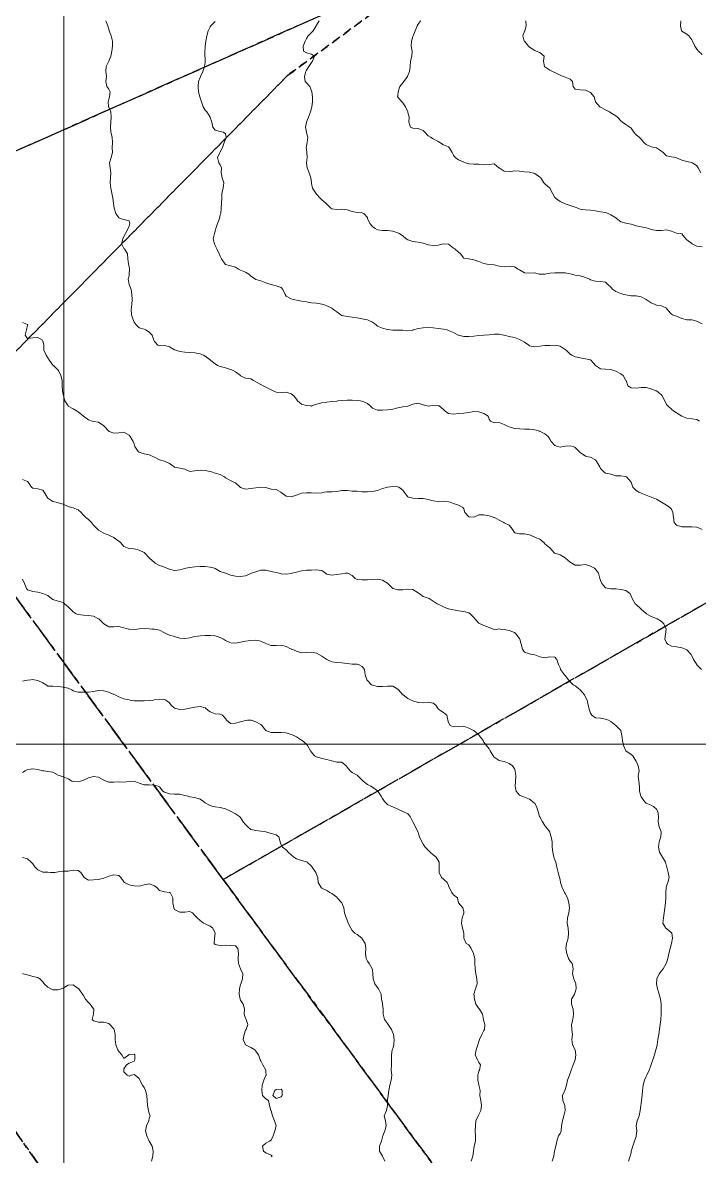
# Model space of a CAD drawing. Header units: centimetres. Extents: x 0 to 642158, y -847 to 649707.
# Drawn here: x 616862.8 to 616929.5, y 620346.7 to 620458.6 of the extents above; entities that cross this region are included whole.
import ezdxf

# ---------------------------------------------------------------- set-up
doc = ezdxf.new("R2010")
doc.units = ezdxf.units.CM
doc.header["$MEASUREMENT"] = 0
doc.linetypes.add('CENTERX2', pattern=[4, 2.5, -0.5, 0.5, -0.5])
doc.linetypes.add('JIS_02_0.7', pattern=[1.35, 0.75, -0.6])
for name, color, linetype, lineweight in [('MEV_grille', 254, 'Continuous', 9), ('WAL_parcellaire agricole', 7, 'JIS_02_0.7', 25), ('WAL_topographie 0.5', 253, 'Continuous', 20)]:
    doc.layers.add(name, color=color, linetype=linetype, lineweight=lineweight)
doc.layers.add('SPW_parcellaire cadastral', color=7, linetype='CENTERX2', lineweight=25, true_color=0xff0542)

# ---------------------------------------------------------------- blocks, each defined once
blk = doc.blocks.new('*U114')
at = {"layer": 'MEV_grille', "transparency": 33554687}
blk.add_lwpolyline([(-1338.46, 0), (1338.46, 0)], dxfattribs=at)
blk = doc.blocks.new('*U115')
at = {"layer": 'MEV_grille', "color": 0, "linetype": 'ByBlock', "lineweight": -2, "transparency": 16777216}
blk.add_blockref('*U114', (0, -2000), dxfattribs=at)
blk = doc.blocks.new('*U112')
at = {"layer": 'MEV_grille', "transparency": 33554687}
blk.add_lwpolyline([(0, 1825.48), (0, -1825.48)], dxfattribs=at)
blk = doc.blocks.new('*U113')
at = {"layer": 'MEV_grille', "color": 0, "linetype": 'ByBlock', "lineweight": -2, "transparency": 16777216}
blk.add_blockref('*U112', (1500, 0), dxfattribs=at)

msp = doc.modelspace()

# ---------------------------------------------------------------- linework, layer by layer
at = {"layer": 'SPW_parcellaire cadastral'}
for points in [[(616773.72, 620512.28), (616777.51, 620514.66), (616839.8, 620553.41), (616903.74, 620464.41), (616837.72, 620435.07), (616829.38, 620431.37), (616784.98, 620495.89), (616773.72, 620512.28)], [(616972.66, 620425.67), (616882.53, 620374.04), (616837.72, 620435.07), (616903.74, 620464.41), (616930.97, 620476.62), (616972.66, 620425.67)], [(616880.97, 620322.26), (616810.74, 620422.24), (616829.38, 620431.37), (616837.72, 620435.07), (616882.53, 620374.04), (616928, 620312.33), (616908.79, 620297.29), (616901.93, 620292.5), (616896.22, 620300.61), (616889.06, 620310.77), (616884.8, 620316.83), (616880.97, 620322.26)], [(616972.66, 620425.67), (617010.89, 620377.33), (616997.57, 620366.87), (616981.73, 620354.45), (616964.52, 620340.94), (616934.25, 620317.22), (616928, 620312.33), (616882.53, 620374.04), (616972.66, 620425.67)], [(616764.44, 620409.46), (616810.74, 620422.24), (616880.97, 620322.26), (616751.31, 620239.97), (616733.19, 620281.26), (616720.28, 620308.47), (616683.17, 620386.89), (616764.44, 620409.46)]]:
    msp.add_lwpolyline(points, dxfattribs=at)
at = {"layer": 'WAL_parcellaire agricole'}
for points in [[(616742.66, 620562.61), (616805.41, 620601.25), (616844.41, 620546.63), (616853.29, 620535.38), (616904.92, 620465.13), (616888.92, 620453.38), (616854.76, 620418.71), (616845.3, 620409.25), (616831.3, 620429.88), (616825.7, 620436.45), (616812.92, 620455.25), (616810.3, 620459.62), (616795.67, 620482.87), (616790.42, 620491.62), (616761.67, 620534.12), (616742.66, 620562.61)], [(616765.93, 620403.2), (616806.76, 620423.04), (616825.7, 620436.45), (616845.1, 620403.21), (616854.76, 620418.71), (616888.92, 620453.38), (616904.92, 620465.13)]]:
    msp.add_lwpolyline(points, dxfattribs=at)
at = {"layer": 'WAL_topographie 0.5'}
for points in [[(616870.97, 620458.75), (616871.16, 620458.25), (616871.25, 620457.92), (616871.28, 620457.75), (616871.49, 620457.25), (616871.61, 620456.75), (616871.63, 620456.25), (616871.57, 620455.75), (616871.45, 620455.25), (616871.25, 620454.75), (616871.25, 620454.75), (616871.01, 620454.25), (616870.97, 620453.75), (616871.02, 620453.25), (616870.96, 620452.75), (616871.06, 620452.25), (616871.25, 620452), (616871.38, 620451.75), (616871.34, 620451.25), (616871.25, 620451), (616871.2, 620450.75), (616871.24, 620450.25), (616871.25, 620450.22), (616871.46, 620449.75), (616871.49, 620449.25), (616871.46, 620448.75), (616871.41, 620448.25), (616871.46, 620447.75), (616871.6, 620447.25), (616871.61, 620446.75), (616871.6, 620446.25), (616871.62, 620445.75), (616871.5, 620445.25), (616871.34, 620444.75), (616871.38, 620444.25), (616871.46, 620443.75), (616871.42, 620443.25), (616871.39, 620442.75), (616871.45, 620442.25), (616871.54, 620441.75), (616871.65, 620441.25), (616871.71, 620440.75), (616871.75, 620440.5), (616871.8, 620440.25), (616871.95, 620439.75), (616872.25, 620439.3), (616872.37, 620439.25), (616872.75, 620439.13), (616873.25, 620439.03), (616873.33, 620438.75), (616873.25, 620438.49), (616873.18, 620438.25), (616872.9, 620437.75), (616872.75, 620437.46), (616872.65, 620437.25), (616872.51, 620436.75), (616872.75, 620436.29), (616872.81, 620436.25), (616873.11, 620435.75), (616873.13, 620435.25), (616873.19, 620434.75), (616873.25, 620434.5), (616873.3, 620434.25), (616873.28, 620433.75), (616873.25, 620433.6), (616873.18, 620433.25), (616873.25, 620432.75), (616873.25, 620432.75), (616873.45, 620432.25), (616873.54, 620431.75), (616873.55, 620431.25), (616873.52, 620430.75), (616873.47, 620430.25), (616873.49, 620429.75), (616873.65, 620429.25), (616873.75, 620429.03), (616873.94, 620428.75), (616874.25, 620428.46), (616874.75, 620428.32), (616874.9, 620428.25), (616875.25, 620428.04), (616875.52, 620427.75), (616875.71, 620427.25), (616875.75, 620427.12), (616876.1, 620426.75), (616876.25, 620426.7), (616876.75, 620426.73), (616877.25, 620426.59), (616877.75, 620426.29), (616877.85, 620426.25), (616878.25, 620426.14), (616878.75, 620426.06), (616879.25, 620426.04), (616879.75, 620425.99), (616880.25, 620425.88), (616880.58, 620425.75), (616880.75, 620425.66), (616881.25, 620425.32), (616881.33, 620425.25), (616881.75, 620424.91), (616881.98, 620424.75), (616882.25, 620424.64), (616882.75, 620424.5), (616883.25, 620424.36), (616883.52, 620424.25), (616883.75, 620424.11), (616884.23, 620423.75), (616884.25, 620423.73), (616884.75, 620423.48), (616885.25, 620423.42), (616885.53, 620423.25), (616885.75, 620423.13), (616886.25, 620422.87), (616886.49, 620422.75), (616886.75, 620422.62), (616887.25, 620422.36), (616887.45, 620422.25), (616887.75, 620422.12), (616888.25, 620422.09), (616888.75, 620422.13), (616889.25, 620421.96), (616889.5, 620421.75), (616889.75, 620421.42), (616889.87, 620421.25), (616890.25, 620420.94), (616890.75, 620420.79), (616891.15, 620420.75), (616891.25, 620420.74), (616891.28, 620420.75), (616891.75, 620420.93), (616892.25, 620421.06), (616892.75, 620421.13), (616893.25, 620421.2), (616893.75, 620421.24), (616893.85, 620421.25), (616894.25, 620421.28), (616894.75, 620421.31), (616895.25, 620421.32), (616895.75, 620421.28), (616896.05, 620421.25), (616896.25, 620421.22), (616896.75, 620421), (616897.04, 620420.75), (616897.25, 620420.54), (616897.75, 620420.34), (616898.25, 620420.34), (616898.75, 620420.37), (616899.25, 620420.43), (616899.75, 620420.58), (616900.25, 620420.68), (616900.75, 620420.72), (616900.83, 620420.75), (616901.25, 620420.92), (616901.75, 620421.02), (616902.25, 620420.86), (616902.66, 620420.75), (616902.75, 620420.73), (616902.95, 620420.75), (616903.25, 620420.79), (616903.75, 620420.78), (616903.82, 620420.75), (616904.25, 620420.42), (616904.42, 620420.25), (616904.75, 620420.02), (616905.25, 620419.95), (616905.75, 620420.02), (616906.25, 620420.05), (616906.75, 620420.12), (616907.25, 620420.2), (616907.75, 620420.16), (616908.25, 620420.02), (616908.65, 620419.75), (616908.75, 620419.44), (616908.88, 620419.25), (616909.25, 620419.09), (616909.75, 620419.11), (616910.25, 620418.93), (616910.57, 620418.75), (616910.75, 620418.68), (616911.25, 620418.54), (616911.75, 620418.49), (616912.25, 620418.47), (616912.75, 620418.45), (616913.25, 620418.41), (616913.75, 620418.26), (616913.78, 620418.25), (616914.25, 620418.01), (616914.59, 620417.75), (616914.75, 620417.47), (616914.87, 620417.25), (616915.25, 620416.87), (616915.52, 620416.75), (616915.75, 620416.68), (616916.05, 620416.75), (616916.25, 620416.79), (616916.75, 620416.81), (616917.04, 620416.75), (616917.25, 620416.65), (616917.63, 620416.25), (616917.75, 620416.17), (616918.25, 620415.81), (616918.53, 620415.75), (616918.75, 620415.7), (616919.25, 620415.44), (616919.37, 620415.25), (616919.66, 620414.75), (616919.75, 620414.58), (616920.07, 620414.25), (616920.25, 620414.14), (616920.75, 620414.01), (616921.25, 620413.87), (616921.75, 620413.85), (616922.25, 620413.78), (616922.3, 620413.75), (616922.75, 620413.25), (616922.75, 620413.25), (616922.93, 620412.75), (616923.25, 620412.4), (616923.51, 620412.25), (616923.75, 620412.14), (616924.25, 620411.96), (616924.75, 620411.76), (616924.78, 620411.75), (616925.25, 620411.57), (616925.75, 620411.25), (616925.75, 620411.25), (616926.25, 620410.96), (616926.59, 620410.75), (616926.75, 620410.56), (616926.88, 620410.25), (616926.94, 620409.75), (616926.99, 620409.25), (616927.25, 620408.98), (616927.75, 620408.84), (616928.25, 620408.82), (616928.75, 620408.84), (616929.25, 620408.79), (616929.34, 620408.75), (616929.75, 620408.56)], [(616881.75, 620458.66), (616881.32, 620458.25), (616881.25, 620458.15), (616881.06, 620457.75), (616880.92, 620457.25), (616880.83, 620456.75), (616880.76, 620456.25), (616880.75, 620456.08), (616880.72, 620455.75), (616880.74, 620455.25), (616880.75, 620455.08), (616880.77, 620454.75), (616880.75, 620454.62), (616880.68, 620454.25), (616880.52, 620453.75), (616880.3, 620453.25), (616880.25, 620453.15), (616880.11, 620452.75), (616880.07, 620452.25), (616880.11, 620451.75), (616880.22, 620451.25), (616880.25, 620451.15), (616880.4, 620450.75), (616880.57, 620450.25), (616880.75, 620449.94), (616880.91, 620449.75), (616881.24, 620449.25), (616881.25, 620449.22), (616881.4, 620448.75), (616881.53, 620448.25), (616881.75, 620447.97), (616882.25, 620447.82), (616882.56, 620447.75), (616882.75, 620447.61), (616882.82, 620447.25), (616882.75, 620447.07), (616882.63, 620446.75), (616882.46, 620446.25), (616882.25, 620445.83), (616882.21, 620445.75), (616881.99, 620445.25), (616882.11, 620444.75), (616882.25, 620444.54), (616882.38, 620444.25), (616882.35, 620443.75), (616882.43, 620443.25), (616882.6, 620442.75), (616882.54, 620442.25), (616882.4, 620441.75), (616882.39, 620441.25), (616882.38, 620440.75), (616882.32, 620440.25), (616882.29, 620439.75), (616882.25, 620439.6), (616882.16, 620439.25), (616881.96, 620438.75), (616881.81, 620438.25), (616881.75, 620438.01), (616881.67, 620437.75), (616881.56, 620437.25), (616881.68, 620436.75), (616881.75, 620436.57), (616881.92, 620436.25), (616882.13, 620435.75), (616882.25, 620435.54), (616882.37, 620435.25), (616882.72, 620434.75), (616882.75, 620434.72), (616883.25, 620434.56), (616883.75, 620434.45), (616884.03, 620434.25), (616884.25, 620434.14), (616884.75, 620433.94), (616885.07, 620433.75), (616885.25, 620433.55), (616885.71, 620433.25), (616885.75, 620433.24), (616886.25, 620433.11), (616886.75, 620432.9), (616887.22, 620432.75), (616887.25, 620432.74), (616887.75, 620432.6), (616888.25, 620432.43), (616888.42, 620432.25), (616888.64, 620431.75), (616888.75, 620431.59), (616889.25, 620431.32), (616889.48, 620431.25), (616889.75, 620431.19), (616890.25, 620431.1), (616890.75, 620431.04), (616891.25, 620430.94), (616891.75, 620430.88), (616892.25, 620430.81), (616892.43, 620430.75), (616892.75, 620430.62), (616893.25, 620430.39), (616893.46, 620430.25), (616893.75, 620430.04), (616894.15, 620429.75), (616894.25, 620429.69), (616894.75, 620429.57), (616895.25, 620429.51), (616895.75, 620429.45), (616896.25, 620429.34), (616896.75, 620429.25), (616896.75, 620429.25), (616897.25, 620429.02), (616897.62, 620428.75), (616897.75, 620428.63), (616898.25, 620428.43), (616898.75, 620428.29), (616899, 620428.25), (616899.25, 620428.22), (616899.75, 620428.23), (616900.25, 620428.23), (616900.75, 620428.18), (616901.25, 620428.24), (616901.27, 620428.25), (616901.75, 620428.39), (616902.25, 620428.46), (616902.75, 620428.49), (616903.25, 620428.46), (616903.75, 620428.38), (616904.25, 620428.32), (616904.61, 620428.25), (616904.75, 620428.21), (616905.25, 620428), (616905.7, 620427.75), (616905.75, 620427.73), (616906.25, 620427.61), (616906.75, 620427.59), (616907.25, 620427.63), (616907.75, 620427.69), (616908.25, 620427.75), (616908.25, 620427.75), (616908.75, 620427.78), (616909.25, 620427.82), (616909.75, 620427.84), (616910.21, 620427.75), (616910.25, 620427.74), (616910.75, 620427.61), (616911.25, 620427.5), (616911.75, 620427.31), (616911.9, 620427.25), (616912.25, 620427.04), (616912.69, 620426.75), (616912.75, 620426.7), (616913.25, 620426.58), (616913.75, 620426.66), (616914.25, 620426.72), (616914.75, 620426.72), (616915.25, 620426.74), (616915.75, 620426.66), (616916.25, 620426.33), (616916.35, 620426.25), (616916.75, 620425.87), (616916.92, 620425.75), (616917.25, 620425.6), (616917.75, 620425.49), (616918.25, 620425.41), (616918.75, 620425.29), (616918.83, 620425.25), (616919.24, 620424.75), (616919.25, 620424.74), (616919.75, 620424.41), (616920.25, 620424.37), (616920.75, 620424.34), (616921.03, 620424.25), (616921.25, 620424.18), (616921.75, 620423.93), (616921.99, 620423.75), (616922.25, 620423.28), (616922.26, 620423.25), (616922.42, 620422.75), (616922.75, 620422.54), (616923.25, 620422.52), (616923.75, 620422.58), (616924.25, 620422.58), (616924.75, 620422.43), (616925.2, 620422.25), (616925.25, 620422.23), (616925.75, 620421.84), (616925.82, 620421.75), (616926.09, 620421.25), (616926.25, 620420.89), (616926.37, 620420.75), (616926.75, 620420.44), (616926.98, 620420.25), (616927.25, 620420.07), (616927.75, 620419.76), (616927.77, 620419.75), (616928.25, 620419.56), (616928.75, 620419.49), (616929.25, 620419.41), (616929.49, 620419.25)], [(616891.99, 620458.75), (616891.75, 620458.32), (616891.71, 620458.25), (616891.4, 620457.75), (616891.25, 620457.59), (616890.92, 620457.25), (616890.75, 620456.99), (616890.61, 620456.75), (616890.41, 620456.25), (616890.46, 620455.75), (616890.75, 620455.58), (616891.25, 620455.45), (616891.55, 620455.25), (616891.35, 620454.75), (616891.25, 620454.62), (616890.98, 620454.25), (616890.75, 620453.89), (616890.69, 620453.75), (616890.55, 620453.25), (616890.62, 620452.75), (616890.75, 620452.62), (616891.09, 620452.25), (616891.25, 620451.83), (616891.27, 620451.75), (616891.33, 620451.25), (616891.33, 620450.75), (616891.28, 620450.25), (616891.25, 620450.13), (616891.14, 620449.75), (616890.96, 620449.25), (616890.75, 620448.75), (616890.75, 620448.75), (616890.64, 620448.25), (616890.74, 620447.75), (616890.75, 620447.71), (616890.87, 620447.25), (616890.81, 620446.75), (616890.75, 620446.38), (616890.73, 620446.25), (616890.75, 620446.08), (616890.79, 620445.75), (616890.81, 620445.25), (616890.76, 620444.75), (616890.81, 620444.25), (616891.01, 620443.75), (616891.18, 620443.25), (616891.24, 620442.75), (616891.25, 620442.68), (616891.34, 620442.25), (616891.68, 620441.75), (616891.75, 620441.66), (616892.09, 620441.25), (616892.25, 620441.1), (616892.66, 620440.75), (616892.75, 620440.65), (616893.16, 620440.25), (616893.25, 620440.2), (616893.75, 620440.13), (616894.25, 620440.15), (616894.75, 620440.09), (616895.25, 620439.93), (616895.75, 620439.82), (616896.25, 620439.81), (616896.39, 620439.75), (616896.75, 620439.33), (616896.78, 620439.25), (616896.98, 620438.75), (616897.25, 620438.47), (616897.52, 620438.25), (616897.75, 620438.14), (616898.25, 620438.07), (616898.75, 620438.07), (616899.25, 620438), (616899.75, 620437.82), (616899.88, 620437.75), (616900.25, 620437.52), (616900.59, 620437.25), (616900.75, 620437.15), (616901.25, 620436.97), (616901.75, 620436.91), (616902.25, 620436.82), (616902.45, 620436.75), (616902.75, 620436.65), (616903.25, 620436.57), (616903.75, 620436.6), (616904.25, 620436.75), (616904.25, 620436.75), (616904.25, 620436.75), (616904.75, 620436.7), (616905.25, 620436.33), (616905.37, 620436.25), (616905.75, 620435.92), (616905.92, 620435.75), (616906.25, 620435.32), (616906.75, 620435.25), (616906.75, 620435.25), (616907.25, 620435.17), (616907.75, 620434.99), (616908.25, 620434.81), (616908.56, 620434.75), (616908.75, 620434.72), (616909.25, 620434.66), (616909.75, 620434.53), (616910.25, 620434.48), (616910.75, 620434.53), (616911.25, 620434.48), (616911.63, 620434.25), (616911.75, 620434.18), (616912.25, 620433.9), (616912.75, 620433.84), (616913.25, 620433.88), (616913.7, 620433.75), (616913.75, 620433.74), (616914, 620433.75), (616914.25, 620433.76), (616914.75, 620433.85), (616915.25, 620433.87), (616915.75, 620433.89), (616916.25, 620433.88), (616916.75, 620433.78), (616916.88, 620433.75), (616917.25, 620433.67), (616917.75, 620433.58), (616918.25, 620433.44), (616918.67, 620433.25), (616918.75, 620433.21), (616919.25, 620433.06), (616919.75, 620433.04), (616920.25, 620432.95), (616920.48, 620432.75), (616920.75, 620432.47), (616920.96, 620432.25), (616921.25, 620432.04), (616921.75, 620431.84), (616922.05, 620431.75), (616922.25, 620431.7), (616922.75, 620431.62), (616923.25, 620431.62), (616923.75, 620431.52), (616924.25, 620431.25), (616924.25, 620431.25), (616924.75, 620430.94), (616925.14, 620430.75), (616925.25, 620430.71), (616925.75, 620430.64), (616926.25, 620430.4), (616926.35, 620430.25), (616926.75, 620429.82), (616926.85, 620429.75), (616927.25, 620429.61), (616927.75, 620429.38), (616928.25, 620429.26), (616928.75, 620429.25), (616928.75, 620429.25), (616929.25, 620429.12), (616929.75, 620428.84)], [(616901.98, 620458.75), (616901.75, 620458.42), (616901.66, 620458.25), (616901.45, 620457.75), (616901.27, 620457.25), (616901.25, 620457.18), (616901.1, 620456.75), (616901.07, 620456.25), (616901.18, 620455.75), (616901.15, 620455.25), (616901.02, 620454.75), (616900.96, 620454.25), (616900.91, 620453.75), (616900.75, 620453.34), (616900.71, 620453.25), (616900.35, 620452.75), (616900.25, 620452.63), (616899.96, 620452.25), (616899.79, 620451.75), (616899.75, 620451.35), (616899.74, 620451.25), (616899.75, 620451.22), (616900.15, 620450.75), (616900.25, 620450.66), (616900.51, 620450.25), (616900.73, 620449.75), (616900.75, 620449.69), (616900.86, 620449.25), (616900.84, 620448.75), (616900.99, 620448.25), (616901.25, 620448.16), (616901.75, 620448.11), (616902.25, 620447.93), (616902.43, 620447.75), (616902.75, 620447.39), (616902.99, 620447.25), (616903.25, 620447.11), (616903.75, 620446.83), (616903.9, 620446.75), (616904.25, 620446.52), (616904.75, 620446.3), (616904.81, 620446.25), (616905.13, 620445.75), (616905.25, 620445.5), (616905.41, 620445.25), (616905.75, 620445.02), (616906.25, 620444.81), (616906.42, 620444.75), (616906.75, 620444.63), (616907.25, 620444.59), (616907.75, 620444.61), (616908.25, 620444.55), (616908.75, 620444.58), (616909.25, 620444.63), (616909.71, 620444.25), (616909.75, 620444.23), (616910.25, 620443.91), (616910.75, 620443.86), (616911.25, 620443.95), (616911.75, 620443.92), (616912.25, 620443.85), (616912.75, 620443.81), (616913, 620443.75), (616913.25, 620443.68), (616913.75, 620443.33), (616913.85, 620443.25), (616914.15, 620442.75), (616914.25, 620442.66), (616914.73, 620442.25), (616914.75, 620442.23), (616915.02, 620441.75), (616915.25, 620441.31), (616915.29, 620441.25), (616915.75, 620440.91), (616916.13, 620440.75), (616916.25, 620440.69), (616916.75, 620440.51), (616917.25, 620440.35), (616917.49, 620440.25), (616917.75, 620440.15), (616918.25, 620440.11), (616918.75, 620440.08), (616919.25, 620439.99), (616919.75, 620439.91), (616920.25, 620439.83), (616920.5, 620439.75), (616920.75, 620439.62), (616921.25, 620439.3), (616921.31, 620439.25), (616921.75, 620438.93), (616922.25, 620438.78), (616922.39, 620438.75), (616922.75, 620438.68), (616923.25, 620438.53), (616923.75, 620438.43), (616924.25, 620438.32), (616924.47, 620438.25), (616924.75, 620438.17), (616925.25, 620438.05), (616925.75, 620438.07), (616926.25, 620438.14), (616926.75, 620438), (616927.25, 620437.8), (616927.62, 620437.75), (616927.75, 620437.72), (616928.16, 620437.25), (616928.25, 620437.13), (616928.75, 620436.78), (616928.79, 620436.75), (616929.25, 620436.52), (616929.75, 620436.46)], [(616912.37, 620458.75), (616912.42, 620458.25), (616912.27, 620457.75), (616912.25, 620457.71), (616912.08, 620457.25), (616912.23, 620456.75), (616912.25, 620456.72), (616912.65, 620456.25), (616912.75, 620456.15), (616913.25, 620455.81), (616913.39, 620455.75), (616913.75, 620455.61), (616914.18, 620455.25), (616914.13, 620454.75), (616914.22, 620454.25), (616914.25, 620454.21), (616914.75, 620453.87), (616915.01, 620453.75), (616915.25, 620453.66), (616915.75, 620453.38), (616916.07, 620453.25), (616916.25, 620453.17), (616916.75, 620452.99), (616916.99, 620452.75), (616917.05, 620452.25), (616917.25, 620452), (616917.75, 620451.94), (616918.25, 620451.89), (616918.61, 620451.75), (616918.75, 620451.68), (616919.1, 620451.25), (616919.25, 620450.75), (616919.25, 620450.75), (616919.69, 620450.25), (616919.75, 620450.22), (616920.25, 620449.96), (616920.63, 620449.75), (616920.75, 620449.68), (616921.25, 620449.37), (616921.43, 620449.25), (616921.75, 620448.89), (616921.91, 620448.75), (616922.25, 620448.52), (616922.63, 620448.25), (616922.75, 620448.14), (616923.02, 620447.75), (616923.25, 620447.51), (616923.56, 620447.25), (616923.75, 620447.06), (616924.01, 620446.75), (616924.25, 620446.53), (616924.75, 620446.32), (616925.05, 620446.25), (616925.25, 620446.2), (616925.75, 620445.88), (616925.91, 620445.75), (616926.25, 620445.44), (616926.75, 620445.32), (616927.12, 620445.25), (616927.25, 620445.23), (616927.75, 620445), (616928.25, 620444.87), (616928.75, 620444.77), (616928.8, 620444.75), (616929.25, 620444.43), (616929.38, 620444.25), (616929.63, 620443.75)], [(616927.66, 620458.75), (616927.62, 620458.25), (616927.73, 620457.75), (616927.75, 620457.73), (616928.25, 620457.44), (616928.44, 620457.25), (616928.75, 620456.86), (616928.82, 620456.75), (616929.05, 620456.25), (616929.25, 620455.94), (616929.42, 620455.75), (616929.75, 620455.43)], [(616862.75, 620428.99), (616863.25, 620428.78), (616863.26, 620428.75), (616863.25, 620428.71), (616863.13, 620428.25), (616863.01, 620427.75), (616863.25, 620427.42), (616863.75, 620427.47), (616864.25, 620427.51), (616864.73, 620427.25), (616864.75, 620427.19), (616864.85, 620426.75), (616864.86, 620426.25), (616865.08, 620425.75), (616865.25, 620425.51), (616865.41, 620425.25), (616865.75, 620424.79), (616865.79, 620424.75), (616866.25, 620424.29), (616866.28, 620424.25), (616866.54, 620423.75), (616866.67, 620423.25), (616866.67, 620422.75), (616866.7, 620422.25), (616866.75, 620421.93), (616866.78, 620421.75), (616866.91, 620421.25), (616867.24, 620420.75), (616867.25, 620420.74), (616867.75, 620420.46), (616868.15, 620420.25), (616868.25, 620420.17), (616868.75, 620419.75), (616868.75, 620419.75), (616869.25, 620419.38), (616869.62, 620419.25), (616869.75, 620419.22), (616870.25, 620419.14), (616870.75, 620418.81), (616870.79, 620418.75), (616871.25, 620418.27), (616871.29, 620418.25), (616871.75, 620418.08), (616872.25, 620418.09), (616872.75, 620418.17), (616873.25, 620417.87), (616873.36, 620417.75), (616873.67, 620417.25), (616873.75, 620417.02), (616873.82, 620416.75), (616874.15, 620416.25), (616874.25, 620416.18), (616874.75, 620416.03), (616875.25, 620415.92), (616875.65, 620415.75), (616875.75, 620415.7), (616876.25, 620415.43), (616876.75, 620415.3), (616876.87, 620415.25), (616877.25, 620415.07), (616877.7, 620414.75), (616877.75, 620414.72), (616878.25, 620414.61), (616878.75, 620414.51), (616879.25, 620414.28), (616879.75, 620414.36), (616880.25, 620414.42), (616880.75, 620414.38), (616881.25, 620414.28), (616881.39, 620414.25), (616881.75, 620414.14), (616882.25, 620413.98), (616882.65, 620413.75), (616882.75, 620413.68), (616883.25, 620413.4), (616883.58, 620413.25), (616883.75, 620413.16), (616884.21, 620412.75), (616884.25, 620412.72), (616884.75, 620412.55), (616885.25, 620412.62), (616885.75, 620412.67), (616886.25, 620412.74), (616886.75, 620412.7), (616887.25, 620412.56), (616887.75, 620412.51), (616888.22, 620412.25), (616888.25, 620412.23), (616888.75, 620411.87), (616889.25, 620411.8), (616889.75, 620411.95), (616890.25, 620412.14), (616890.75, 620412.2), (616891.25, 620412.17), (616891.75, 620412.14), (616892.25, 620412.19), (616892.48, 620412.25), (616892.75, 620412.3), (616893.25, 620412.3), (616893.75, 620412.32), (616894.25, 620412.41), (616894.75, 620412.4), (616895.25, 620412.35), (616895.75, 620412.36), (616896.25, 620412.29), (616896.75, 620412.27), (616897.25, 620412.32), (616897.75, 620412.43), (616898.25, 620412.61), (616898.75, 620412.75), (616898.75, 620412.75), (616899.25, 620412.8), (616899.75, 620412.78), (616899.85, 620412.75), (616900.25, 620412.45), (616900.38, 620412.25), (616900.75, 620411.78), (616900.81, 620411.75), (616901.25, 620411.65), (616901.75, 620411.63), (616902.25, 620411.63), (616902.75, 620411.54), (616903.25, 620411.4), (616903.75, 620411.34), (616904.25, 620411.35), (616904.75, 620411.3), (616904.91, 620411.25), (616905.25, 620411.14), (616905.75, 620410.98), (616906.18, 620410.75), (616906.25, 620410.6), (616906.35, 620410.25), (616906.75, 620409.82), (616907.25, 620409.8), (616907.75, 620410), (616908.25, 620410.03), (616908.75, 620409.91), (616909.25, 620409.76), (616909.28, 620409.75), (616909.75, 620409.5), (616910.22, 620409.25), (616910.25, 620409.24), (616910.75, 620409.01), (616910.94, 620408.75), (616911.25, 620408.27), (616911.3, 620408.25), (616911.75, 620408.15), (616912.25, 620408.14), (616912.75, 620408.03), (616913.25, 620407.8), (616913.41, 620407.75), (616913.75, 620407.62), (616914.18, 620407.25), (616914.25, 620407.17), (616914.75, 620406.75), (616914.75, 620406.75), (616915.21, 620406.25), (616915.25, 620406.22), (616915.75, 620406.07), (616916.25, 620405.79), (616916.3, 620405.75), (616916.75, 620405.36), (616916.93, 620405.25), (616917.25, 620405.04), (616917.75, 620405.05), (616918.25, 620405.12), (616918.75, 620404.96), (616919.15, 620404.75), (616919.25, 620404.67), (616919.55, 620404.25), (616919.66, 620403.75), (616919.75, 620403.53), (616919.86, 620403.25), (616920.25, 620402.82), (616920.55, 620402.75), (616920.75, 620402.71), (616921.25, 620402.7), (616921.75, 620402.65), (616922.25, 620402.54), (616922.62, 620402.25), (616922.75, 620402.03), (616922.86, 620401.75), (616923.17, 620401.25), (616923.25, 620401.18), (616923.72, 620400.75), (616923.75, 620400.71), (616924.25, 620400.27), (616924.29, 620400.25), (616924.75, 620399.98), (616925.25, 620399.78), (616925.33, 620399.75), (616925.75, 620399.48), (616925.98, 620399.25), (616926.22, 620398.75), (616926.14, 620398.25), (616926.1, 620397.75), (616926.25, 620397.39), (616926.38, 620397.25), (616926.75, 620397.06), (616927.25, 620396.98), (616927.75, 620396.89), (616928.13, 620396.75), (616928.25, 620396.69), (616928.69, 620396.25), (616928.75, 620396.12), (616928.91, 620395.75), (616929.23, 620395.25), (616929.25, 620395.23), (616929.71, 620394.75)], [(616862.75, 620413.51), (616863.25, 620413.29), (616863.29, 620413.25), (616863.64, 620412.75), (616863.75, 620412.66), (616864.25, 620412.57), (616864.75, 620412.44), (616864.88, 620412.25), (616865.17, 620411.75), (616865.25, 620411.67), (616865.75, 620411.32), (616866.08, 620411.25), (616866.25, 620411.21), (616866.75, 620411.06), (616867.25, 620410.85), (616867.59, 620410.75), (616867.75, 620410.71), (616868.25, 620410.52), (616868.52, 620410.25), (616868.75, 620409.97), (616868.99, 620409.75), (616869.25, 620409.54), (616869.55, 620409.25), (616869.75, 620408.99), (616869.97, 620408.75), (616870.25, 620408.51), (616870.69, 620408.25), (616870.75, 620408.21), (616871.25, 620408.01), (616871.75, 620407.78), (616871.8, 620407.75), (616872.25, 620407.43), (616872.45, 620407.25), (616872.75, 620406.88), (616873.06, 620406.75), (616873.25, 620406.68), (616873.75, 620406.66), (616874.25, 620406.52), (616874.75, 620406.29), (616874.8, 620406.25), (616875.25, 620405.78), (616875.28, 620405.75), (616875.75, 620405.31), (616875.83, 620405.25), (616876.25, 620405.03), (616876.75, 620404.85), (616876.98, 620404.75), (616877.25, 620404.64), (616877.75, 620404.53), (616878.25, 620404.6), (616878.75, 620404.73), (616878.86, 620404.75), (616879.25, 620404.83), (616879.75, 620404.89), (616880.25, 620404.91), (616880.75, 620404.91), (616881.25, 620404.86), (616881.68, 620404.75), (616881.75, 620404.71), (616882.25, 620404.44), (616882.75, 620404.27), (616882.81, 620404.25), (616883.25, 620404.07), (616883.75, 620403.95), (616884.25, 620403.92), (616884.75, 620404.01), (616885.25, 620404.22), (616885.33, 620404.25), (616885.75, 620404.4), (616886.25, 620404.55), (616886.75, 620404.55), (616887.25, 620404.44), (616887.75, 620404.32), (616888.04, 620404.25), (616888.25, 620404.2), (616888.75, 620404.17), (616889.25, 620404.23), (616889.35, 620404.25), (616889.75, 620404.37), (616890.25, 620404.49), (616890.75, 620404.55), (616891.25, 620404.55), (616891.75, 620404.58), (616892.25, 620404.52), (616892.62, 620404.25), (616892.75, 620404.17), (616893.25, 620404.05), (616893.75, 620404.13), (616894.25, 620404.2), (616894.61, 620404.25), (616894.75, 620404.26), (616894.81, 620404.25), (616895.25, 620404.03), (616895.56, 620403.75), (616895.75, 620403.64), (616896.25, 620403.61), (616896.75, 620403.62), (616897.25, 620403.63), (616897.75, 620403.67), (616898.25, 620403.56), (616898.75, 620403.26), (616898.76, 620403.25), (616899.25, 620402.75), (616899.25, 620402.75), (616899.75, 620402.61), (616900.25, 620402.62), (616900.75, 620402.67), (616901.25, 620402.65), (616901.75, 620402.33), (616901.85, 620402.25), (616902.25, 620401.97), (616902.75, 620401.8), (616902.84, 620401.75), (616903.25, 620401.5), (616903.63, 620401.25), (616903.75, 620401.19), (616904.25, 620400.95), (616904.71, 620400.75), (616904.75, 620400.74), (616905.25, 620400.64), (616905.75, 620400.55), (616906.25, 620400.49), (616906.75, 620400.35), (616906.89, 620400.25), (616907.25, 620399.89), (616907.34, 620399.75), (616907.75, 620399.32), (616907.88, 620399.25), (616908.25, 620399.1), (616908.75, 620398.9), (616909.17, 620398.75), (616909.25, 620398.71), (616909.62, 620398.75), (616909.75, 620398.76), (616909.85, 620398.75), (616910.25, 620398.7), (616910.75, 620398.59), (616911.25, 620398.41), (616911.44, 620398.25), (616911.75, 620397.82), (616911.79, 620397.75), (616911.93, 620397.25), (616912.04, 620396.75), (616912.25, 620396.48), (616912.75, 620396.3), (616913, 620396.25), (616913.25, 620396.2), (616913.75, 620396.01), (616914.25, 620395.92), (616914.75, 620396.02), (616915.25, 620395.96), (616915.42, 620395.75), (616915.61, 620395.25), (616915.75, 620394.93), (616915.81, 620394.75), (616916.18, 620394.25), (616916.25, 620394.16), (616916.6, 620393.75), (616916.75, 620393.53), (616917.06, 620393.25), (616917.25, 620393.14), (616917.75, 620392.75), (616917.75, 620392.75), (616918.15, 620392.25), (616918.25, 620392.03), (616918.42, 620391.75), (616918.54, 620391.25), (616918.65, 620390.75), (616918.75, 620390.46), (616918.88, 620390.25), (616919.25, 620390), (616919.75, 620389.96), (616920.25, 620389.87), (616920.54, 620389.75), (616920.75, 620389.63), (616921.25, 620389.25), (616921.25, 620389.25), (616921.75, 620388.75), (616921.75, 620388.75), (616921.84, 620388.25), (616921.9, 620387.75), (616922.01, 620387.25), (616922.24, 620386.75), (616922.25, 620386.73), (616922.75, 620386.38), (616922.92, 620386.25), (616923.24, 620385.75), (616923.25, 620385.72), (616923.47, 620385.25), (616923.54, 620384.75), (616923.47, 620384.25), (616923.52, 620383.75), (616923.57, 620383.25), (616923.59, 620382.75), (616923.72, 620382.25), (616923.75, 620382.2), (616924.08, 620381.75), (616924.25, 620381.59), (616924.75, 620381.38), (616924.97, 620381.25), (616925.25, 620381), (616925.39, 620380.75), (616925.47, 620380.25), (616925.42, 620379.75), (616925.53, 620379.25), (616925.72, 620378.75), (616925.69, 620378.25), (616925.54, 620377.75), (616925.45, 620377.25), (616925.56, 620376.75), (616925.75, 620376.42), (616925.87, 620376.25), (616926.16, 620375.75), (616926.25, 620375.35), (616926.27, 620375.25), (616926.4, 620374.75), (616926.52, 620374.25), (616926.37, 620373.75), (616926.25, 620373.4), (616926.22, 620373.25), (616926.19, 620372.75), (616926.17, 620372.25), (616926.15, 620371.75), (616926.1, 620371.25), (616926.03, 620370.75), (616925.95, 620370.25), (616925.88, 620369.75), (616926.19, 620369.25), (616926.25, 620369.22), (616926.75, 620368.77), (616926.76, 620368.75), (616926.85, 620368.25), (616926.75, 620367.75), (616926.75, 620367.75), (616926.6, 620367.25), (616926.49, 620366.75), (616926.38, 620366.25), (616926.25, 620365.84), (616926.22, 620365.75), (616925.92, 620365.25), (616925.75, 620365.04), (616925.52, 620364.75), (616925.29, 620364.25), (616925.26, 620363.75), (616925.37, 620363.25), (616925.53, 620362.75), (616925.67, 620362.25), (616925.72, 620361.75), (616925.72, 620361.25), (616925.73, 620360.75), (616925.68, 620360.25), (616925.61, 620359.75), (616925.56, 620359.25), (616925.48, 620358.75), (616925.41, 620358.25), (616925.32, 620357.75), (616925.25, 620357.44), (616925.2, 620357.25), (616925.05, 620356.75), (616924.9, 620356.25), (616924.75, 620355.81), (616924.73, 620355.75), (616924.53, 620355.25), (616924.32, 620354.75), (616924.25, 620354.62), (616924.09, 620354.25), (616923.95, 620353.75), (616923.87, 620353.25), (616923.86, 620352.75), (616923.8, 620352.25), (616923.75, 620351.95), (616923.72, 620351.75), (616923.66, 620351.25), (616923.54, 620350.75), (616923.36, 620350.25), (616923.25, 620349.75), (616923.33, 620349.25), (616923.27, 620348.75), (616923.25, 620348.71), (616923.08, 620348.25), (616922.92, 620347.75), (616922.78, 620347.25), (616922.75, 620347.09), (616922.66, 620346.75), (616922.5, 620346.25)], [(616862.75, 620403.67), (616862.95, 620403.25), (616863.14, 620402.75), (616863.25, 620402.63), (616863.75, 620402.45), (616864.25, 620402.4), (616864.75, 620402.25), (616864.75, 620402.25), (616865.25, 620402.05), (616865.6, 620401.75), (616865.75, 620401.65), (616866.25, 620401.5), (616866.75, 620401.36), (616866.89, 620401.25), (616867.25, 620400.93), (616867.46, 620400.75), (616867.75, 620400.46), (616868.05, 620400.25), (616868.25, 620400.18), (616868.75, 620400.11), (616869.25, 620400.1), (616869.75, 620400.02), (616870.25, 620399.77), (616870.28, 620399.75), (616870.75, 620399.26), (616870.77, 620399.25), (616871.25, 620398.96), (616871.75, 620398.98), (616872.25, 620399), (616872.75, 620398.87), (616873.19, 620398.75), (616873.25, 620398.73), (616873.75, 620398.72), (616874.03, 620398.75), (616874.25, 620398.78), (616874.75, 620398.82), (616875.25, 620398.77), (616875.5, 620398.75), (616875.75, 620398.73), (616876.25, 620398.65), (616876.75, 620398.36), (616877, 620398.25), (616877.25, 620398.15), (616877.75, 620398), (616878.25, 620397.86), (616878.75, 620397.83), (616879.25, 620397.88), (616879.75, 620398), (616880.25, 620398.07), (616880.75, 620398.1), (616881.25, 620398.11), (616881.75, 620398.08), (616882.25, 620397.93), (616882.57, 620397.75), (616882.75, 620397.62), (616883.25, 620397.39), (616883.75, 620397.35), (616884.25, 620397.46), (616884.75, 620397.56), (616885.25, 620397.61), (616885.75, 620397.66), (616886.25, 620397.57), (616886.75, 620397.32), (616886.92, 620397.25), (616887.25, 620397.12), (616887.75, 620397.14), (616888.25, 620397.15), (616888.75, 620397.03), (616889.25, 620396.77), (616889.3, 620396.75), (616889.75, 620396.57), (616890.25, 620396.41), (616890.75, 620396.43), (616891.25, 620396.47), (616891.75, 620396.36), (616891.97, 620396.25), (616892.25, 620396.09), (616892.74, 620395.75), (616892.75, 620395.74), (616893.25, 620395.5), (616893.75, 620395.44), (616894.25, 620395.41), (616894.75, 620395.34), (616895.25, 620395.3), (616895.75, 620395.3), (616895.87, 620395.25), (616896.25, 620395.04), (616896.46, 620394.75), (616896.55, 620394.25), (616896.71, 620393.75), (616896.75, 620393.68), (616897.17, 620393.25), (616897.25, 620393.2), (616897.75, 620393.08), (616898.25, 620393.08), (616898.75, 620393.1), (616899.25, 620393.1), (616899.75, 620392.82), (616899.81, 620392.75), (616900.25, 620392.26), (616900.27, 620392.25), (616900.75, 620391.89), (616901.08, 620391.75), (616901.25, 620391.68), (616901.75, 620391.49), (616902.25, 620391.48), (616902.75, 620391.55), (616903.25, 620391.45), (616903.49, 620391.25), (616903.75, 620390.87), (616903.9, 620390.75), (616904.25, 620390.52), (616904.6, 620390.25), (616904.68, 620389.75), (616904.75, 620389.54), (616904.92, 620389.25), (616905.25, 620389.11), (616905.75, 620389.15), (616906.25, 620389.16), (616906.75, 620388.97), (616907.23, 620388.75), (616907.25, 620388.74), (616907.75, 620388.31), (616907.79, 620388.25), (616908.16, 620387.75), (616908.25, 620387.6), (616908.49, 620387.25), (616908.75, 620386.92), (616908.86, 620386.75), (616909.15, 620386.25), (616909.25, 620386.11), (616909.75, 620385.78), (616909.88, 620385.75), (616910.25, 620385.67), (616910.75, 620385.49), (616911.05, 620385.25), (616911.25, 620384.95), (616911.33, 620384.75), (616911.38, 620384.25), (616911.35, 620383.75), (616911.31, 620383.25), (616911.41, 620382.75), (616911.75, 620382.36), (616912, 620382.25), (616912.25, 620382.17), (616912.75, 620381.98), (616913.05, 620381.75), (616913.25, 620381.54), (616913.42, 620381.25), (616913.61, 620380.75), (616913.74, 620380.25), (616913.75, 620380.22), (616914.01, 620379.75), (616914.25, 620379.36), (616914.34, 620379.25), (616914.73, 620378.75), (616914.75, 620378.69), (616914.89, 620378.25), (616914.96, 620377.75), (616914.99, 620377.25), (616915.05, 620376.75), (616915.15, 620376.25), (616915.25, 620375.97), (616915.32, 620375.75), (616915.45, 620375.25), (616915.55, 620374.75), (616915.69, 620374.25), (616915.75, 620374), (616915.81, 620373.75), (616915.96, 620373.25), (616916.19, 620372.75), (616916.25, 620372.66), (616916.5, 620372.25), (616916.63, 620371.75), (616916.67, 620371.25), (616916.62, 620370.75), (616916.48, 620370.25), (616916.45, 620369.75), (616916.54, 620369.25), (616916.59, 620368.75), (616916.55, 620368.25), (616916.39, 620367.75), (616916.32, 620367.25), (616916.42, 620366.75), (616916.6, 620366.25), (616916.75, 620366), (616916.96, 620365.75), (616917.05, 620365.25), (616916.98, 620364.75), (616917.1, 620364.25), (616917.25, 620363.92), (616917.31, 620363.75), (616917.34, 620363.25), (616917.25, 620362.93), (616917.19, 620362.75), (616916.89, 620362.25), (616916.87, 620361.75), (616917.03, 620361.25), (616917.08, 620360.75), (616917, 620360.25), (616916.89, 620359.75), (616916.9, 620359.25), (616916.98, 620358.75), (616916.91, 620358.25), (616916.99, 620357.75), (616917.25, 620357.25), (616917.25, 620357.25), (616917.32, 620356.75), (616917.25, 620356.25), (616917.25, 620356.25), (616917.03, 620355.75), (616916.85, 620355.25), (616916.75, 620354.95), (616916.68, 620354.75), (616916.5, 620354.25), (616916.4, 620353.75), (616916.25, 620353.32), (616916.22, 620353.25), (616915.99, 620352.75), (616916.04, 620352.25), (616916.21, 620351.75), (616916.25, 620351.25), (616916.25, 620351.25), (616916.25, 620351.25), (616916.13, 620350.75), (616915.99, 620350.25), (616915.89, 620349.75), (616915.86, 620349.25), (616915.75, 620348.99), (616915.61, 620348.75), (616915.42, 620348.25), (616915.34, 620347.75), (616915.25, 620347.38), (616915.22, 620347.25), (616915.14, 620346.75), (616914.97, 620346.25)], [(616862.75, 620393.61), (616863.25, 620393.71), (616863.58, 620393.75), (616863.75, 620393.77), (616863.89, 620393.75), (616864.25, 620393.69), (616864.75, 620393.44), (616865.08, 620393.25), (616865.25, 620393.11), (616865.75, 620393.11), (616866.25, 620393.09), (616866.75, 620393.02), (616867.25, 620392.92), (616867.61, 620392.75), (616867.75, 620392.66), (616868.25, 620392.52), (616868.75, 620392.54), (616869.25, 620392.52), (616869.75, 620392.59), (616870.25, 620392.69), (616870.75, 620392.66), (616871.25, 620392.51), (616871.75, 620392.31), (616871.87, 620392.25), (616872.25, 620392.05), (616872.75, 620391.88), (616873.25, 620391.77), (616873.35, 620391.75), (616873.75, 620391.68), (616874.25, 620391.68), (616874.75, 620391.68), (616875.25, 620391.69), (616875.64, 620391.75), (616875.75, 620391.76), (616876.25, 620391.82), (616876.75, 620391.79), (616876.87, 620391.75), (616877.25, 620391.48), (616877.41, 620391.25), (616877.75, 620390.96), (616878.25, 620390.8), (616878.75, 620390.84), (616879.25, 620390.95), (616879.75, 620391.03), (616880.25, 620391.1), (616880.75, 620390.98), (616881.03, 620390.75), (616881.25, 620390.57), (616881.75, 620390.38), (616882.25, 620390.34), (616882.46, 620390.25), (616882.75, 620389.92), (616882.87, 620389.75), (616883.25, 620389.44), (616883.75, 620389.46), (616884.25, 620389.59), (616884.75, 620389.74), (616884.92, 620389.75), (616885.25, 620389.77), (616885.31, 620389.75), (616885.75, 620389.6), (616886.25, 620389.33), (616886.33, 620389.25), (616886.74, 620388.75), (616886.75, 620388.74), (616887.25, 620388.53), (616887.75, 620388.53), (616888.25, 620388.56), (616888.75, 620388.5), (616889.25, 620388.34), (616889.49, 620388.25), (616889.75, 620388.12), (616890.25, 620387.8), (616890.31, 620387.75), (616890.75, 620387.38), (616890.86, 620387.25), (616891.16, 620386.75), (616891.25, 620386.59), (616891.55, 620386.25), (616891.75, 620386.14), (616892.25, 620385.98), (616892.75, 620385.88), (616893.21, 620385.75), (616893.25, 620385.74), (616893.75, 620385.62), (616894.25, 620385.62), (616894.66, 620385.25), (616894.75, 620385.13), (616895.05, 620384.75), (616895.25, 620384.59), (616895.75, 620384.33), (616895.84, 620384.25), (616896.25, 620383.84), (616896.35, 620383.75), (616896.75, 620383.41), (616897.08, 620383.25), (616897.25, 620383.16), (616897.75, 620382.78), (616897.78, 620382.75), (616898.1, 620382.25), (616898.25, 620382.03), (616898.43, 620381.75), (616898.75, 620381.43), (616899.18, 620381.25), (616899.25, 620381.22), (616899.75, 620380.97), (616900.25, 620380.75), (616900.25, 620380.75), (616900.75, 620380.52), (616900.96, 620380.25), (616901.25, 620379.75), (616901.25, 620379.75), (616901.51, 620379.25), (616901.73, 620378.75), (616901.75, 620378.67), (616901.89, 620378.25), (616902.11, 620377.75), (616902.25, 620377.54), (616902.46, 620377.25), (616902.75, 620376.93), (616902.95, 620376.75), (616903.25, 620376.48), (616903.53, 620376.25), (616903.75, 620375.93), (616903.82, 620375.75), (616903.84, 620375.25), (616903.84, 620374.75), (616904.06, 620374.25), (616904.25, 620374.09), (616904.63, 620373.75), (616904.75, 620373.46), (616904.81, 620373.25), (616905.08, 620372.75), (616905.25, 620372.52), (616905.64, 620372.25), (616905.75, 620371.75), (616905.75, 620371.75), (616906.17, 620371.25), (616906.25, 620370.88), (616906.26, 620370.75), (616906.25, 620370.71), (616906.1, 620370.25), (616906.03, 620369.75), (616906.12, 620369.25), (616906.25, 620368.75), (616906.25, 620368.75), (616906.27, 620368.25), (616906.5, 620367.75), (616906.75, 620367.59), (616906.98, 620367.25), (616907.21, 620366.75), (616907.25, 620366.62), (616907.34, 620366.25), (616907.36, 620365.75), (616907.37, 620365.25), (616907.45, 620364.75), (616907.54, 620364.25), (616907.59, 620363.75), (616907.43, 620363.25), (616907.26, 620362.75), (616907.31, 620362.25), (616907.45, 620361.75), (616907.75, 620361.32), (616907.81, 620361.25), (616908.1, 620360.75), (616908.2, 620360.25), (616908.25, 620360.08), (616908.32, 620359.75), (616908.29, 620359.25), (616908.25, 620359.16), (616908.05, 620358.75), (616907.82, 620358.25), (616907.75, 620358.08), (616907.64, 620357.75), (616907.48, 620357.25), (616907.39, 620356.75), (616907.62, 620356.25), (616907.75, 620356), (616907.91, 620355.75), (616907.81, 620355.25), (616907.75, 620355.14), (616907.63, 620354.75), (616907.65, 620354.25), (616907.75, 620353.79), (616907.76, 620353.75), (616907.89, 620353.25), (616907.83, 620352.75), (616907.93, 620352.25), (616908.02, 620351.75), (616907.95, 620351.25), (616907.75, 620350.87), (616907.68, 620350.75), (616907.45, 620350.25), (616907.41, 620349.75), (616907.39, 620349.25), (616907.43, 620348.75), (616907.4, 620348.25), (616907.28, 620347.75), (616907.25, 620347.5), (616907.21, 620347.25), (616907.15, 620346.75), (616906.98, 620346.25)], [(616862.75, 620384.61), (616863.02, 620384.75), (616863.25, 620384.88), (616863.75, 620384.96), (616864.25, 620384.91), (616864.75, 620384.76), (616864.85, 620384.75), (616865.25, 620384.7), (616865.75, 620384.63), (616866.25, 620384.34), (616866.57, 620384.25), (616866.75, 620384.16), (616867.25, 620383.97), (616867.6, 620383.75), (616867.75, 620383.72), (616868.25, 620383.69), (616868.47, 620383.75), (616868.75, 620383.84), (616869.25, 620384.08), (616869.75, 620384.22), (616870.25, 620384.15), (616870.75, 620383.86), (616871.01, 620383.75), (616871.25, 620383.64), (616871.75, 620383.64), (616872.25, 620383.67), (616872.75, 620383.66), (616873.25, 620383.72), (616873.75, 620383.73), (616874.25, 620383.54), (616874.75, 620383.38), (616875.25, 620383.37), (616875.75, 620383.34), (616876.14, 620383.25), (616876.25, 620383.19), (616876.6, 620382.75), (616876.75, 620382.66), (616877.25, 620382.5), (616877.75, 620382.47), (616878.25, 620382.45), (616878.75, 620382.34), (616879.05, 620382.25), (616879.25, 620382.2), (616879.75, 620382.14), (616880.25, 620381.98), (616880.58, 620381.75), (616880.75, 620381.61), (616881.25, 620381.34), (616881.56, 620381.25), (616881.75, 620381.22), (616882.25, 620381.16), (616882.75, 620381.02), (616883.25, 620380.78), (616883.33, 620380.75), (616883.75, 620380.53), (616884.15, 620380.25), (616884.25, 620380.15), (616884.51, 620379.75), (616884.75, 620379.48), (616884.96, 620379.25), (616885.25, 620378.99), (616885.75, 620378.87), (616886.25, 620378.83), (616886.75, 620378.75), (616886.75, 620378.75), (616887.25, 620378.59), (616887.75, 620378.46), (616888.02, 620378.25), (616888.14, 620377.75), (616888.25, 620377.46), (616888.38, 620377.25), (616888.75, 620376.97), (616888.95, 620376.75), (616889.25, 620376.47), (616889.5, 620376.25), (616889.75, 620376.09), (616890.25, 620375.91), (616890.75, 620375.78), (616890.82, 620375.75), (616891.25, 620375.35), (616891.32, 620375.25), (616891.67, 620374.75), (616891.75, 620374.54), (616891.86, 620374.25), (616891.89, 620373.75), (616892.2, 620373.25), (616892.25, 620373.2), (616892.75, 620372.97), (616893.04, 620372.75), (616893.25, 620372.67), (616893.75, 620372.29), (616893.78, 620372.25), (616894.25, 620371.75), (616894.25, 620371.75), (616894.44, 620371.25), (616894.51, 620370.75), (616894.65, 620370.25), (616894.75, 620370.03), (616894.87, 620369.75), (616895.12, 620369.25), (616895.25, 620369.03), (616895.53, 620368.75), (616895.75, 620368.61), (616896.22, 620368.25), (616896.25, 620368.21), (616896.52, 620367.75), (616896.59, 620367.25), (616896.57, 620366.75), (616896.64, 620366.25), (616896.75, 620366), (616896.93, 620365.75), (616897.24, 620365.25), (616897.25, 620365.12), (616897.28, 620364.75), (616897.32, 620364.25), (616897.5, 620363.75), (616897.75, 620363.38), (616897.86, 620363.25), (616898.12, 620362.75), (616898.16, 620362.25), (616898.25, 620361.82), (616898.26, 620361.75), (616898.3, 620361.25), (616898.31, 620360.75), (616898.44, 620360.25), (616898.75, 620359.83), (616898.8, 620359.75), (616899.12, 620359.25), (616899.25, 620358.93), (616899.33, 620358.75), (616899.4, 620358.25), (616899.36, 620357.75), (616899.25, 620357.39), (616899.21, 620357.25), (616899.13, 620356.75), (616899.14, 620356.25), (616899.12, 620355.75), (616899.1, 620355.25), (616899.15, 620354.75), (616899.09, 620354.25), (616898.96, 620353.75), (616898.88, 620353.25), (616898.81, 620352.75), (616898.75, 620352.32), (616898.74, 620352.25), (616898.75, 620351.75), (616898.75, 620351.75), (616898.75, 620351.75), (616898.63, 620351.25), (616898.4, 620350.75), (616898.53, 620350.25), (616898.61, 620349.75), (616898.47, 620349.25), (616898.29, 620348.75), (616898.25, 620348.63), (616898.14, 620348.25), (616897.96, 620347.75), (616897.94, 620347.25), (616898.25, 620346.75), (616898.25, 620346.75), (616898.49, 620346.25)], [(616862.75, 620376.2), (616863.25, 620376.09), (616863.6, 620375.75), (616863.75, 620375.59), (616863.98, 620375.25), (616864.25, 620374.99), (616864.75, 620374.77), (616865.25, 620374.77), (616865.5, 620374.75), (616865.75, 620374.73), (616865.92, 620374.75), (616866.25, 620374.79), (616866.75, 620374.86), (616867.25, 620374.86), (616867.75, 620374.96), (616868.25, 620374.92), (616868.49, 620374.75), (616868.75, 620374.35), (616868.83, 620374.25), (616869.25, 620373.99), (616869.75, 620374), (616870.25, 620374.05), (616870.75, 620374.18), (616870.92, 620374.25), (616871.25, 620374.37), (616871.75, 620374.51), (616872.25, 620374.43), (616872.44, 620374.25), (616872.75, 620373.82), (616872.82, 620373.75), (616873.25, 620373.51), (616873.75, 620373.43), (616874.25, 620373.39), (616874.75, 620373.52), (616875.25, 620373.62), (616875.75, 620373.42), (616875.98, 620373.25), (616876.25, 620372.97), (616876.75, 620372.84), (616877.25, 620372.78), (616877.32, 620372.75), (616877.57, 620372.25), (616877.57, 620371.75), (616877.66, 620371.25), (616877.75, 620371.09), (616878.25, 620370.81), (616878.75, 620370.84), (616879.25, 620370.9), (616879.51, 620370.75), (616879.75, 620370.49), (616879.97, 620370.25), (616880.25, 620369.99), (616880.61, 620369.75), (616880.75, 620369.67), (616881.25, 620369.45), (616881.5, 620369.25), (616881.74, 620368.75), (616881.67, 620368.25), (616881.66, 620367.75), (616881.75, 620367.63), (616882.25, 620367.53), (616882.75, 620367.56), (616883.25, 620367.52), (616883.75, 620367.5), (616883.98, 620367.25), (616884.04, 620366.75), (616884.01, 620366.25), (616884.05, 620365.75), (616884.25, 620365.25), (616884.25, 620365.25), (616884.46, 620364.75), (616884.44, 620364.25), (616884.26, 620363.75), (616884.25, 620363.7), (616884.14, 620363.25), (616884.12, 620362.75), (616884.21, 620362.25), (616884.25, 620362.16), (616884.5, 620361.75), (616884.63, 620361.25), (616884.62, 620360.75), (616884.75, 620360.37), (616884.8, 620360.25), (616884.95, 620359.75), (616884.79, 620359.25), (616884.75, 620359.17), (616884.61, 620358.75), (616884.5, 620358.25), (616884.73, 620357.75), (616884.75, 620357.73), (616885.25, 620357.49), (616885.64, 620357.25), (616885.75, 620357.11), (616886.01, 620356.75), (616886.19, 620356.25), (616886.25, 620356.16), (616886.46, 620355.75), (616886.73, 620355.25), (616886.75, 620355), (616886.78, 620354.75), (616886.75, 620354.7), (616886.53, 620354.25), (616886.37, 620353.75), (616886.33, 620353.25), (616886.4, 620352.75), (616886.75, 620352.41), (616886.99, 620352.25), (616887.11, 620351.75), (616887.24, 620351.25), (616887.25, 620351.22), (616887.39, 620350.75), (616887.59, 620350.25), (616887.75, 620349.75), (616887.75, 620349.75), (616887.75, 620349.75), (616887.62, 620349.25), (616887.47, 620348.75), (616887.25, 620348.34), (616887.1, 620348.25), (616886.75, 620348.04), (616886.41, 620347.75), (616886.51, 620347.25), (616886.75, 620347.07), (616887.25, 620346.85), (616887.38, 620346.75), (616887.25, 620346.68)], [(616862.75, 620364.77), (616862.82, 620364.75), (616863.25, 620364.65), (616863.75, 620364.49), (616864.25, 620364.39), (616864.46, 620364.25), (616864.75, 620363.96), (616864.87, 620363.75), (616865.25, 620363.44), (616865.55, 620363.25), (616865.75, 620363.17), (616866.25, 620363.15), (616866.57, 620363.25), (616866.75, 620363.32), (616867.25, 620363.64), (616867.75, 620363.66), (616868.25, 620363.3), (616868.3, 620363.25), (616868.67, 620362.75), (616868.75, 620362.59), (616868.95, 620362.25), (616869.25, 620361.91), (616869.41, 620361.75), (616869.75, 620361.3), (616869.79, 620361.25), (616869.75, 620360.75), (616869.75, 620360.75), (616869.61, 620360.25), (616869.75, 620360.11), (616870.25, 620359.96), (616870.75, 620359.97), (616871.25, 620359.83), (616871.35, 620359.75), (616871.75, 620359.31), (616871.78, 620359.25), (616871.88, 620358.75), (616871.89, 620358.25), (616871.94, 620357.75), (616872.15, 620357.25), (616872.25, 620357.08), (616872.54, 620356.75), (616872.75, 620356.4), (616873.22, 620356.75), (616873.25, 620356.77), (616873.75, 620356.82), (616873.81, 620356.75), (616873.82, 620356.25), (616873.75, 620356.12), (616873.25, 620355.94), (616873, 620355.75), (616872.75, 620355.38), (616872.73, 620355.25), (616872.75, 620355.08), (616873.08, 620354.75), (616873.25, 620354.66), (616873.5, 620354.75), (616873.75, 620354.82), (616873.84, 620354.75), (616874.25, 620354.43), (616874.32, 620354.25), (616874.57, 620353.75), (616874.75, 620353.53), (616874.86, 620353.25), (616875, 620352.75), (616875.05, 620352.25), (616875.08, 620351.75), (616875.17, 620351.25), (616875.25, 620350.96), (616875.32, 620350.75), (616875.25, 620350.52), (616875.19, 620350.25), (616874.97, 620349.75), (616874.86, 620349.25), (616875, 620348.75), (616875.25, 620348.25), (616875.25, 620348.25), (616875.52, 620347.75), (616875.62, 620347.25), (616875.6, 620346.75), (616875.45, 620346.25)], [(616888.34, 620352.75), (616888.25, 620352.62), (616887.75, 620352.44), (616887.42, 620352.75), (616887.64, 620353.25), (616887.75, 620353.34), (616888.25, 620353.36), (616888.35, 620353.25), (616888.34, 620352.75)]]:
    msp.add_lwpolyline(points, dxfattribs=at)

# ---------------------------------------------------------------- block references
at = {"layer": 'MEV_grille', "transparency": 33554687}
for name, p in [('*U113', (615366.81, 620593.64)), ('*U115', (616669.48, 622387.38))]:
    msp.add_blockref(name, p, dxfattribs=at)

doc.saveas('drawing.dxf')
